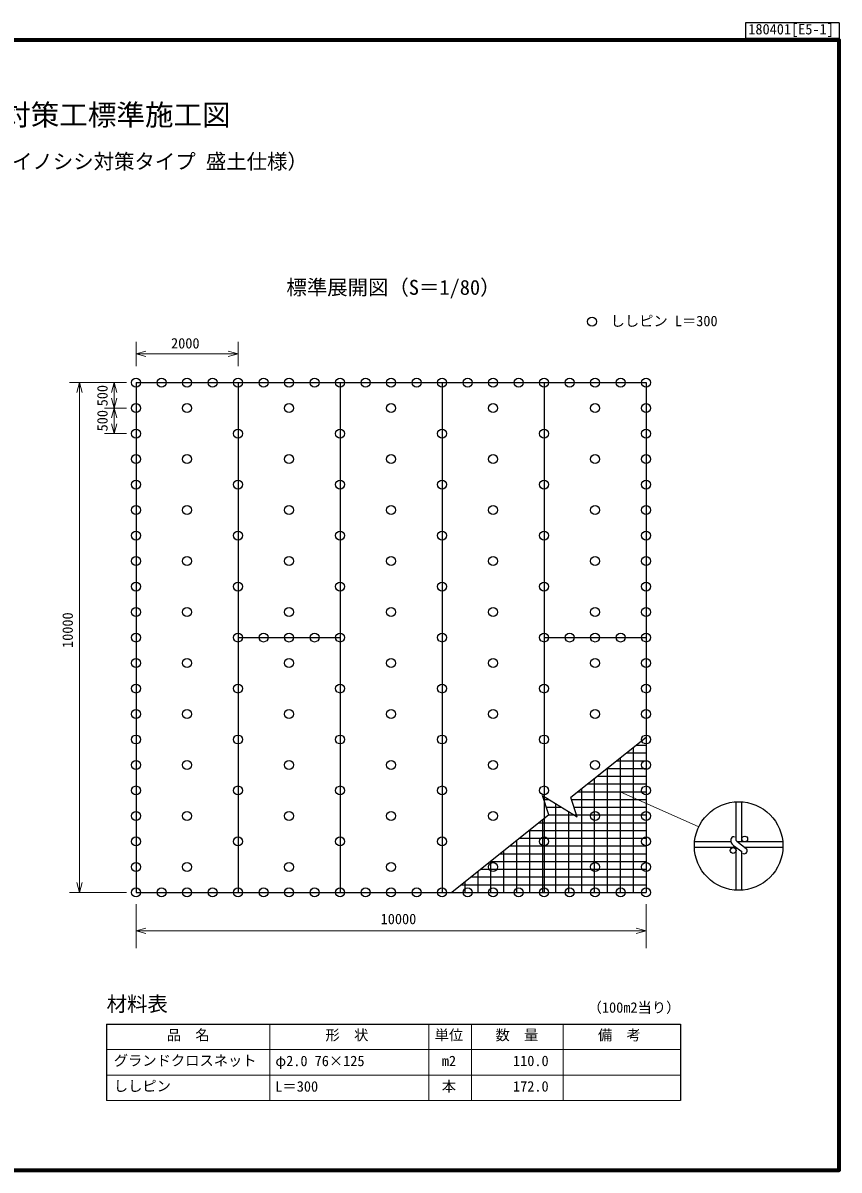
# Model space of a CAD drawing. Units: millimetres, scale not verified, with parts at other scales. Extents: x 200 to 8200, y 200 to 5825.
# Drawn here: x 4200 to 8200, y 200 to 5825 of the extents above; entities that cross this region are included whole.
import ezdxf
from ezdxf.enums import TextEntityAlignment as Align

# ---------------------------------------------------------------- set-up
doc = ezdxf.new("R2010")
doc.units = ezdxf.units.MM
doc.header["$LTSCALE"] = 20
for name, color, linetype, lineweight in [('C-DOC', 3, 'Continuous', 25), ('C-MTR-FRAM', 5, 'Continuous', 25), ('C-MTR-LINE', 5, 'Continuous', 13), ('C-STR', 7, 'Continuous', 25), ('C-STR-DIM', 1, 'Continuous', 13), ('C-STR-HTXT', 1, 'Continuous', 13), ('C-TTL', 2, 'Continuous', 70)]:
    doc.layers.add(name, color=color, linetype=linetype, lineweight=lineweight)
for name, color, linetype in [('C-MTR', 5, 'Continuous'), ('C-MTR-TXT', 5, 'Continuous'), ('C-STR-TXT', 7, 'Continuous'), ('C-TTL-TXT', 7, 'Continuous')]:
    doc.layers.add(name, color=color, linetype=linetype)
doc.styles.add('ＭＳ ゴシック', font='')
doc.styles.get('ＭＳ ゴシック').set_extended_font_data('MS Gothic')

msp = doc.modelspace()

# ---------------------------------------------------------------- linework, layer by layer
at = {"layer": 'C-DOC'}
for p, q in [((7741.71, 5825), (7741.71, 5750)), ((8200, 5825), (7741.71, 5825)), ((8200, 5825), (8200, 5750)), ((7741.71, 5750), (8200, 5750))]:
    msp.add_line(p, q, dxfattribs=at)
at = {"layer": 'C-MTR-FRAM'}
for p, q in [((4610.1, 916.09), (4610.1, 541.09)), ((4610.1, 916.09), (7422.74, 916.09)), ((7422.74, 916.09), (7422.74, 541.09))]:
    msp.add_line(p, q, dxfattribs=at)
at = {"layer": 'C-MTR-FRAM', "lineweight": 13}
msp.add_line((4610.1, 541.09), (7422.74, 541.09), dxfattribs=at)
at = {"layer": 'C-MTR-LINE'}
for p, q in [((5410.1, 916.09), (5410.1, 541.09)), ((6189.96, 916.09), (6189.96, 541.09)), ((6398.77, 916.09), (6398.77, 541.09)), ((6847.29, 916.09), (6847.29, 541.09)), ((4610.1, 791.09), (7422.74, 791.09)), ((4610.1, 666.09), (7422.74, 666.09))]:
    msp.add_line(p, q, dxfattribs=at)
at = {"layer": 'C-STR'}
for p, q in [((4754.37, 4061.3), (4754.37, 1561.3)), ((4754.37, 4061.3), (7254.37, 4061.3)), ((5254.37, 4061.3), (5254.37, 1561.3)), ((5754.37, 4061.3), (5754.37, 1561.3)), ((6254.37, 4061.3), (6254.37, 1561.3)), ((6754.37, 4061.3), (6754.37, 1561.3)), ((7254.37, 4061.3), (7254.37, 1561.3)), ((5254.37, 2811.3), (5754.37, 2811.3)), ((6754.37, 2811.3), (7254.37, 2811.3)), ((7254.37, 2321.3), (6885.06, 2026.62)), ((7190.87, 2270.63), (7190.87, 1561.3)), ((7206.74, 2283.3), (7254.37, 2283.3)), ((7111.49, 2207.3), (7254.37, 2207.3)), ((7127.37, 2219.96), (7127.37, 1561.3)), ((7159.12, 2245.3), (7254.37, 2245.3)), ((7063.87, 2169.3), (7063.87, 1561.3)), ((7063.87, 2169.3), (7254.37, 2169.3)), ((6968.62, 2093.3), (7254.37, 2093.3)), ((7000.37, 2118.63), (7000.37, 1561.3)), ((7016.24, 2131.3), (7254.37, 2131.3)), ((6778.12, 1941.3), (6746.24, 2036.08)), ((6746.24, 2036.08), (6831.59, 1983.96)), ((6916.93, 1931.84), (6885.06, 2026.62)), ((6920.99, 2055.3), (7254.37, 2055.3)), ((6936.87, 2067.96), (6936.87, 1561.3)), ((6752.56, 2017.3), (6777, 2017.3)), ((6765.34, 1979.3), (6839.22, 1979.3)), ((6809.87, 1997.22), (6809.87, 1561.3)), ((6831.59, 1983.96), (6916.93, 1931.84)), ((6888.19, 2017.3), (7254.37, 2017.3)), ((6900.97, 1979.3), (7254.37, 1979.3)), ((7695.18, 1816.11), (7695.18, 2005.75)), ((7723.31, 1808.9), (7723.31, 2005.59)), ((6778.12, 1941.3), (6301.87, 1561.3)), ((6746.37, 1915.96), (6746.37, 1561.3)), ((6778.12, 1941.3), (7254.37, 1941.3)), ((6873.37, 1958.44), (6873.37, 1561.3)), ((6682.87, 1865.3), (7254.37, 1865.3)), ((6682.87, 1865.3), (6682.87, 1561.3)), ((6730.49, 1903.3), (7254.37, 1903.3)), ((6619.37, 1814.63), (6619.37, 1561.3)), ((6635.24, 1827.3), (7254.37, 1827.3)), ((7669.01, 1809.18), (7491.81, 1809.18)), ((7698.42, 1812.21), (7744.25, 1776.45)), ((7924.24, 1809.18), (7702.29, 1809.18)), ((6539.99, 1751.3), (7254.37, 1751.3)), ((6555.87, 1763.96), (6555.87, 1561.3)), ((6587.62, 1789.3), (7254.37, 1789.3)), ((7696.28, 1781.06), (7491.01, 1781.06)), ((7682.44, 1791.85), (7723.31, 1761.87)), ((7695.18, 1572.19), (7695.18, 1781.06)), ((7723.31, 1572.34), (7723.31, 1761.87)), ((7925.04, 1781.06), (7738.34, 1781.06)), ((6492.37, 1713.3), (7254.37, 1713.3)), ((6492.37, 1713.3), (6492.37, 1561.3)), ((6397.12, 1637.3), (7254.37, 1637.3)), ((6428.87, 1662.63), (6428.87, 1561.3)), ((6444.74, 1675.3), (7254.37, 1675.3)), ((6349.49, 1599.3), (7254.37, 1599.3)), ((6365.37, 1611.96), (6365.37, 1561.3)), ((4754.37, 1561.3), (7254.37, 1561.3))]:
    msp.add_line(p, q, dxfattribs=at)
at = {"layer": 'C-STR', "lineweight": 13}
for p, q in [((7686.19, 1833.4), (7695.18, 1831.89)), ((7730.06, 1752.21), (7723.31, 1754.02))]:
    msp.add_line(p, q, dxfattribs=at)
at = {"layer": 'C-STR'}
for centre, radius in [((6989.41, 4360.27), 22), ((4754.37, 4061.3), 22), ((4879.37, 4061.3), 22), ((5004.37, 4061.3), 22), ((5129.37, 4061.3), 22), ((5254.37, 4061.3), 22), ((5379.37, 4061.3), 22), ((5504.37, 4061.3), 22), ((5629.37, 4061.3), 22), ((5754.37, 4061.3), 22), ((5879.37, 4061.3), 22), ((6004.37, 4061.3), 22), ((6129.37, 4061.3), 22), ((6254.37, 4061.3), 22), ((6379.37, 4061.3), 22), ((6504.37, 4061.3), 22), ((6629.37, 4061.3), 22), ((6754.37, 4061.3), 22), ((6879.37, 4061.3), 22), ((7004.37, 4061.3), 22), ((7129.37, 4061.3), 22), ((7254.37, 4061.3), 22), ((4754.37, 3936.3), 22), ((5004.37, 3936.3), 22), ((5504.37, 3936.3), 22), ((6004.37, 3936.3), 22), ((6504.37, 3936.3), 22), ((7004.37, 3936.3), 22), ((7254.37, 3936.3), 22), ((4754.37, 3811.3), 22), ((5254.37, 3811.3), 22), ((5754.37, 3811.3), 22), ((6254.37, 3811.3), 22), ((6754.37, 3811.3), 22), ((7254.37, 3811.3), 22), ((4754.37, 3686.3), 22), ((5004.37, 3686.3), 22), ((5504.37, 3686.3), 22), ((6004.37, 3686.3), 22), ((6504.37, 3686.3), 22), ((7004.37, 3686.3), 22), ((7254.37, 3686.3), 22), ((4754.37, 3561.3), 22), ((5254.37, 3561.3), 22), ((5754.37, 3561.3), 22), ((6254.37, 3561.3), 22), ((6754.37, 3561.3), 22), ((7254.37, 3561.3), 22), ((4754.37, 3436.3), 22), ((5004.37, 3436.3), 22), ((5504.37, 3436.3), 22), ((6004.37, 3436.3), 22), ((6504.37, 3436.3), 22), ((7004.37, 3436.3), 22), ((7254.37, 3436.3), 22), ((4754.37, 3311.3), 22), ((5254.37, 3311.3), 22), ((5754.37, 3311.3), 22), ((6254.37, 3311.3), 22), ((6754.37, 3311.3), 22), ((7254.37, 3311.3), 22), ((4754.37, 3186.3), 22), ((5004.37, 3186.3), 22), ((5504.37, 3186.3), 22), ((6004.37, 3186.3), 22), ((6504.37, 3186.3), 22), ((7004.37, 3186.3), 22), ((7254.37, 3186.3), 22), ((4754.37, 3061.3), 22), ((5254.37, 3061.3), 22), ((5754.37, 3061.3), 22), ((6254.37, 3061.3), 22), ((6754.37, 3061.3), 22), ((7254.37, 3061.3), 22), ((4754.37, 2936.3), 22), ((5004.37, 2936.3), 22), ((5504.37, 2936.3), 22), ((6004.37, 2936.3), 22), ((6504.37, 2936.3), 22), ((7004.37, 2936.3), 22), ((7254.37, 2936.3), 22), ((4754.37, 2811.3), 22), ((5254.37, 2811.3), 22), ((5379.37, 2811.3), 22), ((5504.37, 2811.3), 22), ((5629.37, 2811.3), 22), ((5754.37, 2811.3), 22), ((6254.37, 2811.3), 22), ((6754.37, 2811.3), 22), ((6879.37, 2811.3), 22), ((7004.37, 2811.3), 22), ((7129.37, 2811.3), 22), ((7254.37, 2811.3), 22), ((4754.37, 2686.3), 22), ((5004.37, 2686.3), 22), ((5504.37, 2686.3), 22), ((6004.37, 2686.3), 22), ((6504.37, 2686.3), 22), ((7004.37, 2686.3), 22), ((7254.37, 2686.3), 22), ((4754.37, 2561.3), 22), ((5254.37, 2561.3), 22), ((5754.37, 2561.3), 22), ((6254.37, 2561.3), 22), ((6754.37, 2561.3), 22), ((7254.37, 2561.3), 22), ((4754.37, 2436.3), 22), ((5004.37, 2436.3), 22), ((5504.37, 2436.3), 22), ((6004.37, 2436.3), 22), ((6504.37, 2436.3), 22), ((7004.37, 2436.3), 22), ((7254.37, 2436.3), 22), ((4754.37, 2311.3), 22), ((5254.37, 2311.3), 22), ((5754.37, 2311.3), 22), ((6254.37, 2311.3), 22), ((6754.37, 2311.3), 22), ((7254.37, 2311.3), 22), ((4754.37, 2186.3), 22), ((5004.37, 2186.3), 22), ((5504.37, 2186.3), 22), ((6004.37, 2186.3), 22), ((6504.37, 2186.3), 22), ((7004.37, 2186.3), 22), ((7254.37, 2186.3), 22), ((4754.37, 2061.3), 22), ((5254.37, 2061.3), 22), ((5754.37, 2061.3), 22), ((6254.37, 2061.3), 22), ((6754.37, 2061.3), 22), ((7254.37, 2061.3), 22), ((4754.37, 1936.3), 22), ((5004.37, 1936.3), 22), ((5504.37, 1936.3), 22), ((6004.37, 1936.3), 22), ((6504.37, 1936.3), 22), ((7004.37, 1936.3), 22), ((7254.37, 1936.3), 22), ((4754.37, 1811.3), 22), ((5254.37, 1811.3), 22), ((5754.37, 1811.3), 22), ((6254.37, 1811.3), 22), ((6754.37, 1811.3), 22), ((7254.37, 1811.3), 22), ((7737.56, 1823.37), 14.18), ((7681, 1766.88), 14.18), ((4754.37, 1686.3), 22), ((5004.37, 1686.3), 22), ((5504.37, 1686.3), 22), ((6004.37, 1686.3), 22), ((6504.37, 1686.3), 22), ((7004.37, 1686.3), 22), ((7254.37, 1686.3), 22), ((4754.37, 1561.3), 22), ((4879.37, 1561.3), 22), ((5004.37, 1561.3), 22), ((5129.37, 1561.3), 22), ((5254.37, 1561.3), 22), ((5379.37, 1561.3), 22), ((5504.37, 1561.3), 22), ((5629.37, 1561.3), 22), ((5754.37, 1561.3), 22), ((5879.37, 1561.3), 22), ((6004.37, 1561.3), 22), ((6129.37, 1561.3), 22), ((6254.37, 1561.3), 22), ((6379.37, 1561.3), 22), ((6504.37, 1561.3), 22), ((6629.37, 1561.3), 22), ((6754.37, 1561.3), 22), ((6879.37, 1561.3), 22), ((7004.37, 1561.3), 22), ((7129.37, 1561.3), 22), ((7254.37, 1561.3), 22)]:
    msp.add_circle(centre, radius, dxfattribs=at)
for centre, radius, start, end in [((7699.7, 1817.5), 30.92, 172.17067, 236.06438), ((7683.09, 1819.56), 14.18, 77.3979, 174.6206), ((7717.78, 1831.55), 27.37, 214.34061, 224.96631), ((7735.44, 1765.33), 14.18, 247.68477, 52.46001)]:
    msp.add_arc(centre, radius, start, end, dxfattribs=at)
at = {"layer": 'C-STR-DIM'}
for p, q in [((4754.37, 4142.3), (4754.37, 4260.88)), ((5254.37, 4142.3), (5254.37, 4260.88)), ((4754.37, 4202.27), (4802.66, 4215.22)), ((5254.37, 4202.27), (4754.37, 4202.27)), ((4754.37, 4202.27), (4802.66, 4189.33)), ((5254.37, 4202.27), (5206.07, 4215.22)), ((5254.37, 4202.27), (5206.07, 4189.33)), ((4427.6, 4061.3), (4708.32, 4061.3)), ((4477.02, 4061.3), (4464.08, 4013)), ((4477.02, 4061.3), (4477.02, 1561.3)), ((4477.02, 4061.3), (4489.96, 4013)), ((4647.33, 4061.3), (4634.39, 4013)), ((4647.33, 4061.3), (4647.33, 3811.3)), ((4647.33, 4061.3), (4660.27, 4013)), ((4647.33, 3936.3), (4634.39, 3984.59)), ((4647.33, 3936.3), (4660.27, 3984.59)), ((4708.32, 3936.3), (4598.94, 3936.3)), ((4647.33, 3936.3), (4634.39, 3888)), ((4647.33, 3936.3), (4660.27, 3888)), ((4647.33, 3811.3), (4634.39, 3859.59)), ((4647.33, 3811.3), (4660.27, 3859.59)), ((4708.32, 3811.3), (4598.94, 3811.3)), ((4477.02, 1561.3), (4464.08, 1609.59)), ((4477.02, 1561.3), (4489.96, 1609.59)), ((4708.32, 1561.3), (4427.6, 1561.3)), ((4754.37, 1288.53), (4754.37, 1503.97)), ((7254.37, 1503.97), (7254.37, 1288.53)), ((4754.37, 1373.22), (4802.66, 1386.16)), ((7254.37, 1373.22), (4754.37, 1373.22)), ((4754.37, 1373.22), (4802.66, 1360.28)), ((7254.37, 1373.22), (7206.07, 1386.16)), ((7254.37, 1373.22), (7206.07, 1360.28))]:
    msp.add_line(p, q, dxfattribs=at)
at = {"layer": 'C-STR-HTXT'}
msp.add_line((7127.37, 2055.3), (7512.59, 1883.66), dxfattribs=at)
at = {"layer": 'C-STR-HTXT', "lineweight": 25}
msp.add_circle((7708.03, 1788.97), 217.16, dxfattribs=at)
at = {"layer": 'C-TTL'}
msp.add_lwpolyline([(200, 200), (8200, 200), (8200, 5740), (200, 5740)], close=True, dxfattribs=at)

# ---------------------------------------------------------------- texts
at = {"layer": 'C-DOC', "style": 'ＭＳ ゴシック'}
msp.add_text('180401[E5-1]', height=51.32, dxfattribs=at).set_placement((7755.24, 5753.41), align=Align.BOTTOM_LEFT)
at = {"layer": 'C-MTR', "style": 'ＭＳ ゴシック'}
for s, height, p in [('材料表', 73.31, (4610.1, 956.09)), ('（100m2当り）', 51.32, (6967.74, 956.09))]:
    msp.add_text(s, height=height, dxfattribs=at).set_placement(p, align=Align.BOTTOM_LEFT)
at = {"layer": 'C-MTR-TXT', "style": 'ＭＳ ゴシック'}
for s, p in [('品\u3000名', (4904.73, 820.94)), ('形\u3000状', (5682.9, 820.94)), ('数\u3000量', (6516.21, 820.94)), ('備\u3000考', (7018.45, 820.94)), ('グランドクロスネット', (4645.07, 695.94)), ('φ2.0 76×125', (5437.1, 694.13)), ('ししピン', (4645.07, 570.94)), ('L＝300', (5437.1, 569.13))]:
    msp.add_text(s, height=51.32, dxfattribs=at).set_placement(p, align=Align.BOTTOM_LEFT)
for s, p in [('単位', (6287.98, 820.94)), ('m2', (6287.98, 694.13)), ('本', (6287.98, 569.13))]:
    msp.add_text(s, height=51.32, dxfattribs=at).set_placement(p, align=Align.BOTTOM_CENTER)
for s, p in [('110.0', (6776.63, 694.43)), ('172.0', (6776.63, 569.43))]:
    msp.add_text(s, height=51.32, dxfattribs=at).set_placement(p, align=Align.BOTTOM_RIGHT)
at = {"layer": 'C-STR-DIM', "color": 7, "style": 'ＭＳ ゴシック'}
for s, p in [('2000', (4925.93, 4213.22)), ('10000', (5953.28, 1390.29))]:
    msp.add_text(s, height=51.32, dxfattribs=at).set_placement(p, align=Align.BOTTOM_LEFT)
for s, p in [('500', (4630.26, 3945)), ('500', (4630.26, 3822.1)), ('10000', (4459.95, 2760.21))]:
    msp.add_text(s, height=51.32, rotation=90, dxfattribs=at).set_placement(p, align=Align.BOTTOM_LEFT)
at = {"layer": 'C-STR-TXT', "style": 'ＭＳ ゴシック'}
msp.add_text('ししピン L＝300', height=51.32, dxfattribs=at).set_placement((7080.24, 4322.71), align=Align.BOTTOM_LEFT)
at = {"layer": 'C-TTL-TXT', "color": 3, "style": 'ＭＳ ゴシック'}
for s, height, p in [('のり面獣害対策工標準施工図', 102.6, (3398.4, 5292.15)), ('（アニマルガード工法イノシシ対策タイプ 盛土仕様）', 73.31, (3146.63, 5087.15))]:
    msp.add_text(s, height=height, dxfattribs=at).set_placement(p, align=Align.BOTTOM_LEFT)
at = {"layer": 'C-TTL-TXT', "style": 'ＭＳ ゴシック'}
msp.add_text('標準展開図（S＝1/80）', height=73.31, dxfattribs=at).set_placement((5491.42, 4528.45), align=Align.MIDDLE_LEFT)

doc.saveas('drawing.dxf')
